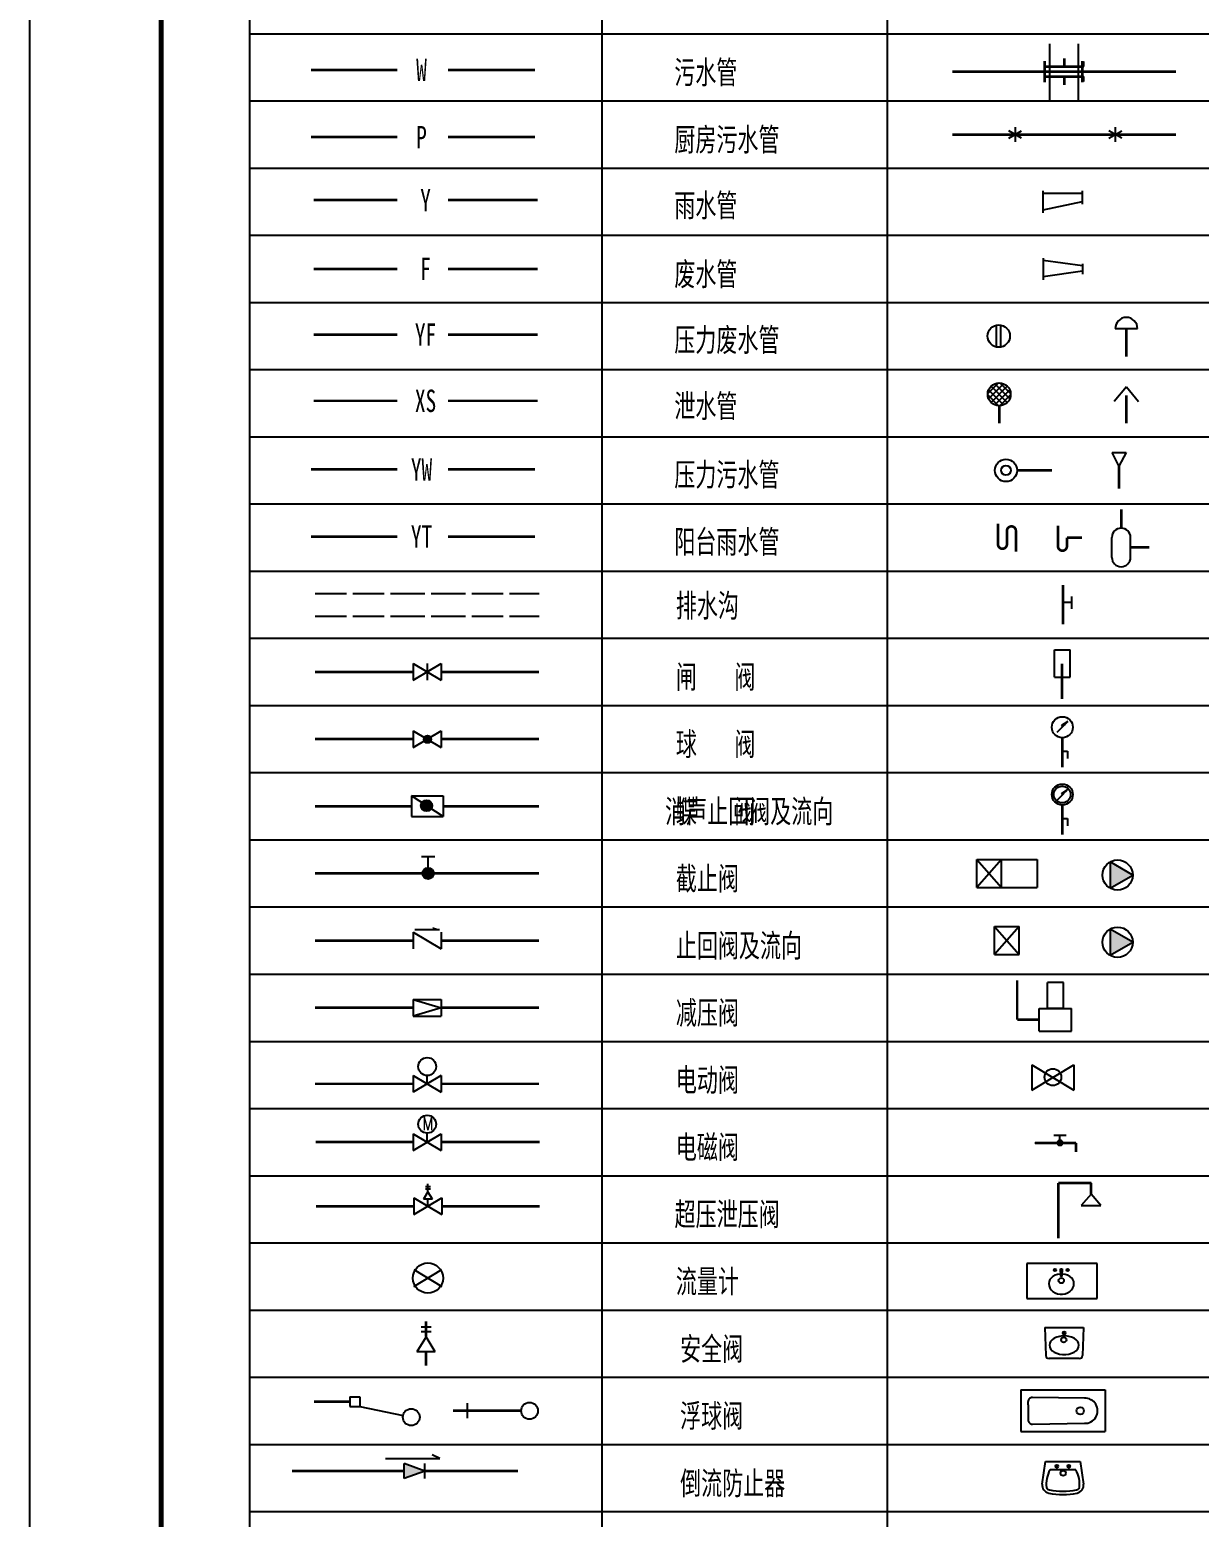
# Model space of a CAD drawing. Extents: x 27938 to 650306, y -92720 to 1524912.
# Drawn here: x 260214 to 282464, y 1116069 to 1144370 of the extents above; entities that cross this region are included whole.
import ezdxf
from ezdxf.enums import TextEntityAlignment as Align

# ---------------------------------------------------------------- set-up
doc = ezdxf.new("R2010")
doc.units = 0
doc.header["$LTSCALE"] = 1000
doc.header["$MEASUREMENT"] = 0
doc.layers.add('0s-水标注', color=7, linetype='Continuous')
doc.layers.add('图框', color=140, linetype='Continuous')
doc.layers.add('yichutu', color=7, linetype='Continuous', true_color=0xffffff, plot=False)
doc.styles.add('HZ', font='txt', dxfattribs={"bigfont": 'hztxt'})
doc.styles.add('ST', font='', dxfattribs={"width": 0.8})
doc.styles.get('ST').set_extended_font_data('SimSun')

# ---------------------------------------------------------------- blocks, each defined once
blk = doc.blocks.new('*X154')
at = {"color": 0, "linetype": 'Continuous'}
for p, q in [((-98904, -74050), (-98859, -74050)), ((-98903, -74040), (-98849, -74040)), ((-98894, -74060), (-98869, -74060)), ((-98888, -74030), (-98839, -74030)), ((-98884, -74070), (-98879, -74070)), ((-98873, -74020), (-98829, -74020)), ((-98858, -74010), (-98819, -74010)), ((-98843, -74000), (-98809, -74000)), ((-98828, -73990), (-98799, -73990)), ((-98813, -73980), (-98789, -73980)), ((-98798, -73970), (-98779, -73970)), ((-98783, -73960), (-98769, -73960)), ((-98768, -73950), (-98759, -73950)), ((-98753, -73940), (-98749, -73940))]:
    blk.add_line(p, q, dxfattribs=at)
blk = doc.blocks.new('*X158')
at = {"color": 0, "linetype": 'Continuous'}
for p, q in [((-73009, -33067), (-72910, -33067)), ((-73009, -33068), (-72909, -33068)), ((-73009, -33069), (-72909, -33069)), ((-73009, -33070), (-72909, -33070)), ((-73009, -33071), (-72909, -33071)), ((-73009, -33072), (-72909, -33072)), ((-73009, -33073), (-72909, -33073)), ((-73009, -33074), (-72909, -33074)), ((-73009, -33075), (-72909, -33075)), ((-73009, -33076), (-72909, -33076)), ((-73009, -33077), (-72909, -33077)), ((-73009, -33078), (-72909, -33078)), ((-73009, -33079), (-72909, -33079)), ((-73009, -33080), (-72909, -33080)), ((-73009, -33081), (-72910, -33081)), ((-73008, -33062), (-72911, -33062)), ((-73008, -33063), (-72910, -33063)), ((-73008, -33064), (-72910, -33064)), ((-73008, -33065), (-72910, -33065)), ((-73008, -33066), (-72910, -33066)), ((-73008, -33082), (-72910, -33082)), ((-73008, -33083), (-72910, -33083)), ((-73008, -33084), (-72910, -33084)), ((-73008, -33085), (-72910, -33085)), ((-73008, -33086), (-72910, -33086)), ((-73007, -33059), (-72911, -33059)), ((-73007, -33060), (-72911, -33060)), ((-73007, -33061), (-72911, -33061)), ((-73007, -33087), (-72911, -33087)), ((-73007, -33088), (-72911, -33088)), ((-73007, -33089), (-72911, -33089)), ((-73006, -33056), (-72912, -33056)), ((-73006, -33057), (-72912, -33057)), ((-73006, -33058), (-72912, -33058)), ((-73006, -33090), (-72912, -33090)), ((-73006, -33091), (-72912, -33091)), ((-73006, -33092), (-72912, -33092)), ((-73005, -33054), (-72913, -33054)), ((-73005, -33055), (-72913, -33055)), ((-73005, -33093), (-72913, -33093)), ((-73005, -33094), (-72913, -33094)), ((-73004, -33052), (-72914, -33052)), ((-73004, -33053), (-72914, -33053)), ((-73004, -33095), (-72914, -33095)), ((-73004, -33096), (-72914, -33096)), ((-73004, -33097), (-72915, -33097)), ((-73003, -33050), (-72915, -33050)), ((-73003, -33051), (-72915, -33051)), ((-73003, -33098), (-72915, -33098)), ((-73002, -33048), (-72916, -33048)), ((-73002, -33049), (-72916, -33049)), ((-73002, -33099), (-72916, -33099)), ((-73002, -33100), (-72916, -33100)), ((-73001, -33047), (-72917, -33047)), ((-73001, -33101), (-72917, -33101)), ((-73001, -33102), (-72918, -33102)), ((-73000, -33045), (-72918, -33045)), ((-73000, -33046), (-72918, -33046)), ((-73000, -33103), (-72918, -33103)), ((-72999, -33044), (-72919, -33044)), ((-72999, -33104), (-72919, -33104)), ((-72998, -33043), (-72920, -33043)), ((-72998, -33105), (-72920, -33105)), ((-72998, -33106), (-72921, -33106)), ((-72997, -33041), (-72922, -33041)), ((-72997, -33042), (-72921, -33042)), ((-72997, -33107), (-72921, -33107)), ((-72996, -33040), (-72922, -33040)), ((-72996, -33108), (-72922, -33108)), ((-72995, -33039), (-72923, -33039)), ((-72995, -33109), (-72923, -33109)), ((-72994, -33038), (-72924, -33038)), ((-72994, -33110), (-72924, -33110)), ((-72993, -33037), (-72926, -33037)), ((-72993, -33111), (-72925, -33111)), ((-72992, -33112), (-72926, -33112)), ((-72991, -33036), (-72927, -33036)), ((-72990, -33035), (-72928, -33035)), ((-72990, -33113), (-72928, -33113)), ((-72989, -33034), (-72929, -33034)), ((-72988, -33033), (-72931, -33033)), ((-72986, -33032), (-72932, -33032)), ((-72984, -33031), (-72934, -33031)), ((-72983, -33030), (-72936, -33030)), ((-72981, -33029), (-72937, -33029)), ((-72978, -33028), (-72940, -33028)), ((-72976, -33027), (-72942, -33027)), ((-72973, -33026), (-72945, -33026)), ((-72968, -33025), (-72950, -33025)), ((-72989, -33114), (-72929, -33114)), ((-72988, -33115), (-72930, -33115)), ((-72986, -33116), (-72932, -33116)), ((-72985, -33117), (-72933, -33117)), ((-72983, -33118), (-72935, -33118)), ((-72981, -33119), (-72937, -33119)), ((-72979, -33120), (-72939, -33120)), ((-72976, -33121), (-72942, -33121)), ((-72973, -33122), (-72945, -33122)), ((-72970, -33123), (-72949, -33123)), ((-72962, -33124), (-72956, -33124))]:
    blk.add_line(p, q, dxfattribs=at)
blk = doc.blocks.new('TK')
at = {"layer": '图框'}
blk.add_lwpolyline([(465375, 548714), (549475, 548714), (549475, 489314), (465375, 489314)], close=True, dxfattribs=at)
blk.add_lwpolyline([(465375, 548714), (549475, 548714), (549475, 489314), (465375, 489314)], close=True, dxfattribs=at)
at = {"layer": '图框', "const_width": 100}
blk.add_lwpolyline([(548475, 490314), (548475, 547714), (467875, 547714), (467875, 490314)], close=True, dxfattribs=at)
blk = doc.blocks.new('yct-841-594-84100-59399.9999999999-100-1000.0')
at = {"layer": 'yichutu', "color": 7, "true_color": 0xffffff}
blk.add_lwpolyline([(0, 0), (0, 59400), (84100, 59400), (84100, 0)], close=True, dxfattribs=at)

msp = doc.modelspace()

# ---------------------------------------------------------------- hatches: boundary and pattern name
at = {"layer": '0s-水标注', "ltscale": 1.5}
for points in [[(267869.9, 1129608.1, 1.0000033), (267656.9, 1129608.1, 1.0000033)], [(280765.9, 1128038.1), (281197.2, 1128287.1), (280765.9, 1128536.1)], [(280765.9, 1126760.1), (281197.2, 1127009.1), (280765.9, 1127258.1)], [(267338.8, 1116805.8), (267338.8, 1117089.8), (267729, 1116947.8)]]:
    msp.add_hatch(color=256, dxfattribs=at).paths.add_polyline_path(points)

# ---------------------------------------------------------------- linework, layer by layer
for p, q in [((264392, 1159014.3), (264392, 1111065.5)), ((271101.5, 1111065.5), (271101.5, 1159023.5)), ((276533, 1111065.5), (276533, 1159023.5)), ((264392, 1144293.5), (313512, 1144293.5)), ((279621.5, 1143039.9), (279621.5, 1144104)), ((280167, 1143039.9), (280167, 1144104)), ((279521.5, 1143671.1), (279521.5, 1143741.6)), ((279894.2, 1143671.1), (279894.2, 1143766.9)), ((280267, 1143671.1), (280267, 1143766.9)), ((279521.5, 1143671.1), (280267, 1143671.1)), ((279521.5, 1143383.5), (279521.5, 1143479.4)), ((279521.5, 1143479.4), (280267, 1143479.4)), ((279894.2, 1143383.5), (279894.2, 1143479.4)), ((280267, 1143383.5), (280267, 1143479.4)), ((264392, 1143015.5), (313512, 1143015.5)), ((278838.7, 1142306.4), (279081.4, 1142446.6)), ((279081.4, 1142306.4), (278838.7, 1142446.6)), ((278960, 1142516.7), (278960, 1142236.4)), ((280987.8, 1142306.4), (280745.1, 1142446.6)), ((280745.1, 1142306.4), (280987.8, 1142446.6)), ((280866.4, 1142516.7), (280866.4, 1142236.4)), ((264392, 1141737.5), (313512, 1141737.5)), ((264392, 1141737.5), (313512, 1141737.5)), ((279496.1, 1140889.1), (279496.1, 1141308)), ((279496.1, 1141262.3), (280243.8, 1141262.3)), ((280243.8, 1141048.8), (280243.8, 1141308)), ((279496.1, 1140942.8), (280243.8, 1141102.6)), ((264392, 1140459.5), (313512, 1140459.5)), ((264392, 1140459.5), (313512, 1140459.5)), ((279496.1, 1140025.9), (279496.1, 1139615.1)), ((279496.1, 1139988.4), (280243.8, 1139881.9)), ((280243.8, 1139775.4), (279496.1, 1139668.9)), ((280243.8, 1139919.4), (280243.8, 1139721.6)), ((264392, 1139181.5), (313512, 1139181.5)), ((278606.2, 1138333.8), (278606.2, 1138751.2)), ((278691.4, 1138333.8), (278691.4, 1138751.2)), ((280864, 1138683.9), (281289.8, 1138683.9)), ((264392, 1137903.5), (313512, 1137903.5)), ((278643.9, 1137652.6), (278439.9, 1137448.6)), ((278742.7, 1137635.7), (278456.8, 1137349.8)), ((278456.8, 1137520.1), (278742.7, 1137234.1)), ((278811.8, 1137589.1), (278503.4, 1137280.7)), ((278503.4, 1137589.1), (278811.8, 1137280.7)), ((278572.4, 1137635.7), (278858.4, 1137349.8)), ((278858.4, 1137520.1), (278572.4, 1137234.1)), ((278671.2, 1137652.6), (278875.3, 1137448.6)), ((281077, 1137577.1), (280844.7, 1137300.3)), ((281077, 1137577.1), (281309.2, 1137300.3)), ((278439.9, 1137421.3), (278643.9, 1137217.2)), ((278875.3, 1137421.3), (278671.2, 1137217.2)), ((264392, 1136625.5), (313512, 1136625.5)), ((280807.2, 1136328.1), (281075.5, 1136328.1)), ((280935, 1136072.5), (280807.2, 1136328.1)), ((281075.5, 1136328.1), (280935, 1136069.6)), ((264392, 1135347.5), (313512, 1135347.5)), ((280801.3, 1134331.4), (280801.3, 1134710)), ((281156.3, 1134331.4), (281156.3, 1134710)), ((264392, 1134069.5), (313512, 1134069.5)), ((265643.1, 1133645.2), (266239.5, 1133645.2)), ((266358.8, 1133645.2), (266955.2, 1133645.2)), ((267074.5, 1133645.2), (267730.5, 1133645.2)), ((267849.8, 1133645.2), (268505.8, 1133645.2)), ((268625.1, 1133645.2), (269221.5, 1133645.2)), ((269340.8, 1133645.2), (269903.1, 1133645.2)), ((280036.1, 1133588.9), (280036.1, 1133351.3)), ((265643.1, 1133215.8), (266239.5, 1133215.8)), ((266358.8, 1133215.8), (266955.2, 1133215.8)), ((267074.5, 1133215.8), (267730.5, 1133215.8)), ((267849.8, 1133215.8), (268505.8, 1133215.8)), ((268625.1, 1133215.8), (269221.5, 1133215.8)), ((269340.8, 1133215.8), (269903.1, 1133215.8)), ((280036.1, 1133470.1), (279870, 1133470.1)), ((264392, 1132791.5), (313512, 1132791.5)), ((279707.4, 1132050), (279707.4, 1132571.9)), ((279707.4, 1132571.9), (280006.4, 1132571.9)), ((280006.4, 1132050), (280006.4, 1132571.9)), ((267509.3, 1131992.8), (268041.8, 1132312.3)), ((267509.3, 1132312.3), (268041.8, 1131992.8)), ((267509.3, 1132312.3), (267509.3, 1131992.8)), ((267775.6, 1132312.3), (267775.6, 1131992.8)), ((268041.8, 1132312.3), (268041.8, 1131992.8)), ((279707.4, 1132050), (280006.4, 1132050)), ((264392, 1131513.5), (313512, 1131513.5)), ((267509.3, 1131034.3), (267509.3, 1130714.8)), ((267509.3, 1130714.8), (268041.8, 1131034.3)), ((267509.3, 1131034.3), (268041.8, 1130714.8)), ((268041.8, 1131034.3), (268041.8, 1130714.8)), ((279763, 1131006.7), (279966.3, 1131210.2)), ((279966.3, 1131210.2), (279845.8, 1131129.8)), ((279865.9, 1131109.8), (279845.8, 1131129.8)), ((279858.9, 1130642.2), (279955.6, 1130642.2)), ((279955.6, 1130642.2), (279955.6, 1130502.6)), ((264392, 1130235.5), (313512, 1130235.5)), ((279760.2, 1129715.3), (279963.5, 1129918.8)), ((279963.5, 1129918.8), (279843.1, 1129838.4)), ((279863.1, 1129818.4), (279843.1, 1129838.4)), ((267473.8, 1129791.8), (268077.3, 1129791.8)), ((268077.3, 1129401.3), (267473.8, 1129791.8)), ((267473.8, 1129791.8), (267473.8, 1129401.3)), ((268077.3, 1129791.8), (268077.3, 1129401.3)), ((267473.8, 1129401.3), (268077.3, 1129401.3)), ((279858.9, 1129364.2), (279955.6, 1129364.2)), ((279955.6, 1129364.2), (279955.6, 1129224.6)), ((264392, 1128957.5), (313512, 1128957.5)), ((267665.5, 1128638), (267921.1, 1128638)), ((267793.3, 1128318.5), (267793.3, 1128638)), ((278230.8, 1128584.8), (278698.8, 1128052.3)), ((278698.8, 1128584.8), (278230.8, 1128052.3)), ((278230.8, 1128052.3), (278230.8, 1128584.8)), ((278230.8, 1128584.8), (279379.1, 1128584.8)), ((278698.8, 1128052.3), (278698.8, 1128584.8)), ((279379.1, 1128584.8), (279379.1, 1128052.3)), ((281197.2, 1128287.1), (280765.9, 1128536.1)), ((280765.9, 1128536.1), (280765.9, 1128038.1)), ((280765.9, 1128038.1), (281197.2, 1128287.1)), ((278230.8, 1128052.3), (279379.1, 1128052.3)), ((264392, 1127679.5), (313512, 1127679.5)), ((278570.9, 1126774.3), (278570.9, 1127306.8)), ((279039, 1127306.8), (278570.9, 1126774.3)), ((278570.9, 1127306.8), (279039, 1126774.3)), ((278570.9, 1127306.8), (279039, 1127306.8)), ((279039, 1126774.3), (279039, 1127306.8)), ((267509.3, 1127200.3), (268041.8, 1126880.8)), ((267509.3, 1127200.3), (267509.3, 1126880.8)), ((267541.3, 1127253.5), (268009.9, 1127253.5)), ((268041.8, 1127200.3), (268041.8, 1126880.8)), ((281197.2, 1127009.1), (280765.9, 1127258.1)), ((280765.9, 1127258.1), (280765.9, 1126760.1)), ((280765.9, 1126760.1), (281197.2, 1127009.1)), ((278570.9, 1126774.3), (279039, 1126774.3)), ((264392, 1126401.5), (313512, 1126401.5)), ((279878.9, 1126240.4), (279575.7, 1126240.4)), ((279575.7, 1125749.4), (279575.7, 1126240.4)), ((279878.9, 1125749.4), (279878.9, 1126240.4)), ((267509.3, 1125922.3), (268041.8, 1125922.3)), ((267509.3, 1125922.3), (268041.8, 1125762.5)), ((267509.3, 1125922.3), (267509.3, 1125602.8)), ((268041.8, 1125922.3), (268041.8, 1125602.8)), ((268041.8, 1125762.5), (267509.3, 1125602.8)), ((267509.3, 1125602.8), (268041.8, 1125602.8)), ((279418.8, 1125320), (279418.8, 1125749.4)), ((279418.8, 1125749.4), (280035.9, 1125749.4)), ((279878.9, 1125749.4), (279575.7, 1125749.4)), ((280035.9, 1125320), (280035.9, 1125749.4)), ((279418.8, 1125320), (280035.9, 1125320)), ((264392, 1125123.5), (313512, 1125123.5)), ((267509.3, 1124474.8), (268041.8, 1124155.3)), ((268041.8, 1124474.8), (267509.3, 1124155.3)), ((267509.3, 1124474.8), (267509.3, 1124155.3)), ((267775.6, 1124324.8), (267775.6, 1124473)), ((268041.8, 1124474.8), (268041.8, 1124155.3)), ((279279, 1124675.6), (279279, 1124196.3)), ((279279, 1124675.6), (280077.8, 1124196.3)), ((279279, 1124196.3), (280077.8, 1124675.6)), ((280077.8, 1124675.6), (280077.8, 1124196.3)), ((264392, 1123845.5), (313512, 1123845.5)), ((264392, 1123845.5), (313512, 1123845.5)), ((267509.3, 1123366.3), (267509.3, 1123046.8)), ((267509.3, 1123046.8), (268041.8, 1123366.3)), ((267509.3, 1123366.3), (268041.8, 1123046.8)), ((267775.6, 1123206.5), (267775.6, 1123376.9)), ((268041.8, 1123366.3), (268041.8, 1123046.8)), ((279698.9, 1123337.6), (279929.7, 1123337.6)), ((279814.3, 1123190.7), (279814.3, 1123337.6)), ((279337.6, 1123190.7), (280118.6, 1123190.7)), ((280118.6, 1123043.7), (280118.6, 1123190.7)), ((264392, 1122567.5), (301371, 1122567.5)), ((267789.7, 1122261.8), (267703.4, 1122118)), ((267837, 1122353.8), (267745, 1122353.8)), ((267837, 1122310.1), (267745, 1122310.1)), ((267789.7, 1122261.8), (267789.7, 1122409.7)), ((267875.9, 1122118), (267789.7, 1122261.8)), ((280406.2, 1122430.2), (279783, 1122430.2)), ((279783, 1122430.2), (280406.2, 1122430.2)), ((280406.2, 1122217.2), (280219.9, 1121998.2)), ((280406.2, 1122217.2), (280406.2, 1122430.2)), ((280406.2, 1122283.3), (280406.2, 1122430.2)), ((280592.6, 1121998.2), (280406.2, 1122217.2)), ((267523.4, 1121826.4), (268055.9, 1122145.9)), ((267523.4, 1122145.9), (268055.9, 1121826.4)), ((267523.4, 1122145.9), (267523.4, 1121826.4)), ((267875.9, 1122118), (267703.4, 1122118)), ((267789.7, 1121986.1), (267789.7, 1122118)), ((268055.9, 1122145.9), (268055.9, 1121826.4)), ((280219.9, 1121998.2), (280592.6, 1121998.2)), ((264392, 1121289.5), (301371, 1121289.5)), ((267523.4, 1120779.3), (268055.9, 1120459.8)), ((267523.4, 1120459.8), (268055.9, 1120779.3)), ((280523.1, 1120893.6), (279185.1, 1120893.6)), ((279185.1, 1120893.6), (279185.1, 1120232.9)), ((279701.3, 1120790), (279735.2, 1120756.1)), ((279701.3, 1120756.1), (279735.2, 1120790)), ((279822.1, 1120797.1), (279858.1, 1120797.1)), ((279944.9, 1120790), (279978.8, 1120756.1)), ((279978.8, 1120790), (279944.9, 1120756.1)), ((280523.1, 1120232.9), (280523.1, 1120893.6)), ((279815, 1120695.1), (279826.3, 1120695.1)), ((279865.2, 1120695.1), (279853.8, 1120695.1)), ((280000.7, 1120649.8), (279960.1, 1120671.9)), ((279185.1, 1120232.9), (280523.1, 1120232.9)), ((264392, 1120011.5), (301371, 1120011.5)), ((267847.9, 1119685.4), (267663.9, 1119685.4)), ((279524.8, 1119676.1), (279546.5, 1119145.6)), ((279524.8, 1119676.1), (280262.8, 1119676.1)), ((280262.8, 1119676.1), (280241.2, 1119145.6)), ((267753.2, 1119501.5), (267580.7, 1119213.9)), ((267847.9, 1119598), (267663.9, 1119598)), ((267925.8, 1119213.9), (267753.2, 1119501.5)), ((279876.8, 1119594.6), (279910.8, 1119560.7)), ((279910.8, 1119594.6), (279876.8, 1119560.7)), ((267925.8, 1119213.9), (267580.7, 1119213.9)), ((280181.2, 1119088.1), (279606.4, 1119088.1)), ((264392, 1118733.5), (301371, 1118733.5)), ((279066.8, 1118490.5), (280673.1, 1118490.5)), ((279066.8, 1118490.5), (279066.8, 1117698.6)), ((280673.1, 1118490.5), (280673.1, 1117698.6)), ((266304.6, 1118359.2), (266493, 1118359.2)), ((266304.6, 1118359.2), (266304.6, 1118172.8)), ((266493, 1118359.2), (266493, 1118172.8)), ((268544.9, 1117952.5), (268544.9, 1118236.5)), ((279208.8, 1118205.6), (279208.8, 1118270)), ((279208.8, 1118205.6), (279208.8, 1117983.4)), ((280278.6, 1118333.1), (279288.5, 1118348.5)), ((266304.6, 1118172.8), (266493, 1118172.8)), ((266493, 1118172.8), (267315.9, 1118004.9)), ((279208.8, 1117983.4), (279208.8, 1117919.1)), ((279066.8, 1117698.6), (280673.1, 1117698.6)), ((279288.5, 1117840.6), (280278.6, 1117855.9)), ((264392, 1117455.5), (301371, 1117455.5)), ((266983.3, 1117185.2), (268015.2, 1117185.2)), ((267338.8, 1116805.8), (267338.8, 1117089.8)), ((267729, 1116947.8), (267338.8, 1117089.8)), ((267729, 1116805.8), (267729, 1117089.8)), ((268015.2, 1117185.2), (267867.7, 1117254.5)), ((279478, 1116700.6), (279540.2, 1117130.9)), ((279540.2, 1117130.9), (280199.7, 1117130.9)), ((280199.7, 1117130.9), (280261.9, 1116700.6)), ((267729, 1116947.8), (267338.8, 1116805.8)), ((279773.4, 1116969.9), (279625, 1116969.9)), ((279774.5, 1117019.4), (279735.4, 1117058.4)), ((279735.4, 1117019.4), (279774.5, 1117058.4)), ((279966.5, 1116969.9), (279773.4, 1116969.9)), ((279965.5, 1117019.4), (280004.5, 1117058.4)), ((279965.5, 1117058.4), (280004.5, 1117019.4)), ((280114.9, 1116969.9), (279966.5, 1116969.9)), ((264392, 1116177.5), (301371, 1116177.5))]:
    msp.add_line(p, q, dxfattribs=at)
at = {"layer": '0s-水标注', "ltscale": 1.5, "const_width": 50}
for points in [[(279521.5, 1143774.8), (279521.5, 1143501.4)], [(279521.5, 1143667.8), (280267, 1143667.8)], [(279894.2, 1143824.5), (279894.2, 1143667.8)], [(280241.2, 1143774.8), (280241.2, 1143501.4)], [(265563.8, 1143605.9), (267210.5, 1143605.9)], [(268173, 1143605.9), (269823.8, 1143605.9)], [(277764.2, 1143575.2), (282024.2, 1143575.2)], [(279521.5, 1143501.4), (279521.5, 1143370)], [(279521.5, 1143476.1), (280267, 1143476.1)], [(279894.2, 1143476.1), (279894.2, 1143319.5)], [(280241.2, 1143501.4), (280241.2, 1143370)], [(265563.8, 1142327.9), (267210.5, 1142327.9)], [(268173, 1142327.9), (269823.8, 1142327.9)], [(277764.2, 1142376.5), (282024.2, 1142376.5)], [(265614.3, 1141128.8), (267210.5, 1141128.8)], [(268173, 1141128.8), (269874.3, 1141128.8)], [(265614.3, 1139820.5), (267210.5, 1139820.5)], [(268173, 1139820.5), (269874.3, 1139820.5)], [(265614.3, 1138570.2), (267210.5, 1138570.2)], [(268173, 1138570.2), (269874.3, 1138570.2)], [(281077, 1138683.9), (281077, 1138151.4)], [(265614.3, 1137310.3), (267210.5, 1137310.3)], [(268173, 1137310.3), (269874.3, 1137310.3)], [(278657.6, 1137216.8), (278657.6, 1136879.6)], [(281077, 1137415.1), (281077, 1136882.6)], [(280935, 1135641.5), (280935, 1136069.6)], [(265563.8, 1136005.4), (267210.5, 1136005.4)], [(268173, 1136005.4), (269823.8, 1136005.4)], [(279000, 1135986.5), (279659.7, 1135986.5)], [(280978.8, 1134887.5), (280978.8, 1135242.5)], [(278634.6, 1134974.8), (278634.6, 1134580.7)], [(279776.1, 1134937.6), (279776.1, 1134543.5)], [(265563.8, 1134727.4), (267210.5, 1134727.4)], [(268173, 1134727.4), (269823.8, 1134727.4)], [(278805, 1134836.3), (278805, 1134580.7)], [(278975.4, 1134836.3), (278975.4, 1134442.3)], [(279946.5, 1134708.8), (280234, 1134708.8)], [(279946.5, 1134708.8), (279946.5, 1134543.5)], [(281156.3, 1134520.7), (281511.3, 1134520.7)], [(279870, 1133803.3), (279870, 1133057.8)], [(265643.1, 1132152.5), (267509.3, 1132152.5)], [(268041.8, 1132152.5), (269903.1, 1132152.5)], [(279854, 1132307.1), (279854, 1131640)], [(265643.1, 1130874.5), (267509.3, 1130874.5)], [(268041.8, 1130874.5), (269903.1, 1130874.5)], [(279858.9, 1130899.9), (279858.9, 1130335)], [(265643.1, 1129596.5), (267473.8, 1129596.5)], [(268077.3, 1129596.5), (269903.1, 1129596.5)], [(279858.9, 1129621.9), (279858.9, 1129057)], [(265643.1, 1128318.5), (269903.1, 1128318.5)], [(265643.1, 1127040.5), (267509.3, 1127040.5)], [(268041.8, 1127040.5), (269903.1, 1127040.5)], [(278999.9, 1126282.9), (278999.9, 1125534.7)], [(265643.1, 1125762.5), (267509.3, 1125762.5)], [(268041.8, 1125762.5), (269903.1, 1125762.5)], [(278999.9, 1125534.7), (279418.8, 1125534.7)], [(265643.1, 1124315), (267509.3, 1124315)], [(268041.8, 1124315), (269903.1, 1124315)], [(265652.1, 1123206.5), (267509.3, 1123206.5)], [(268041.8, 1123206.5), (269912.1, 1123206.5)], [(279340.6, 1123190.7), (280118.6, 1123190.7)], [(280118.6, 1123021.1), (280118.6, 1123190.7)], [(279783, 1122430.2), (279783, 1121376.1)], [(279783, 1122430.2), (280406.2, 1122430.2)], [(280406.2, 1122217.2), (280406.2, 1122430.2)], [(265657.2, 1121986.1), (267523.4, 1121986.1)], [(268055.9, 1121986.1), (269917.2, 1121986.1)], [(267753.2, 1119501.5), (267753.2, 1119797.2)], [(267753.2, 1118950.1), (267753.2, 1119213.9)], [(265623.2, 1118266), (266304.6, 1118266)], [(269563.7, 1118094.5), (268269, 1118094.5)], [(265201.2, 1116947.8), (267338.8, 1116947.8)], [(267729, 1116947.8), (269500.4, 1116947.8)]]:
    msp.add_lwpolyline(points, dxfattribs=at)
for points in [[(278975.4, 1134836.3, 1), (278805, 1134836.3, 1)], [(278634.6, 1134580.7, 1), (278805, 1134580.7, 1)], [(279776.1, 1134543.5, 1), (279946.5, 1134543.5, 1)]]:
    msp.add_lwpolyline(points, format="xyb", dxfattribs=at)
at = {"layer": '0s-水标注', "ltscale": 1.5}
for points, const_width in [([(267745.4, 1130871.3, 1), (267816.4, 1130871.3, 1)], 71), ([(267740.1, 1128318.5, 1), (267846.6, 1128318.5, 1)], 106.5)]:
    msp.add_lwpolyline(points, format="xyb", close=True, dxfattribs=dict(at, const_width=const_width))
for points in [[(279858.1, 1120797.1), (279852.1, 1120653.1), (279828.1, 1120653.1), (279822.1, 1120797.1)], [(279679.5, 1120649.8), (279620.8, 1120589.3), (279605.3, 1120553.5), (279600.1, 1120516.1)], [(279600.1, 1120516.1), (279605.3, 1120473.6), (279620.8, 1120433.1), (279645.9, 1120396.1), (279679.5, 1120364.5), (279720.1, 1120339.4), (279765.9, 1120322), (279815, 1120313.2), (279865.2, 1120313.2), (279914.2, 1120322), (279960.1, 1120339.4), (280000.7, 1120364.5), (280034.2, 1120396.1), (280059.3, 1120433.1), (280074.8, 1120473.6), (280080.1, 1120516.1)], [(279815, 1120695.1), (279765.9, 1120687.2), (279720.1, 1120671.9), (279679.5, 1120649.8)], [(279960.1, 1120671.9), (279914.2, 1120687.2), (279865.2, 1120695.1)], [(280080.1, 1120516.1), (280074.8, 1120553.5), (280059.3, 1120589.3), (280034.2, 1120621.9), (280000.7, 1120649.8)], [(280175.8, 1119342.1), (280169.6, 1119378.9), (280151.4, 1119414.1), (280121.9, 1119446.1), (280082.5, 1119473.6), (280034.8, 1119495.4), (279980.9, 1119510.4), (279923.3, 1119518.1), (279864.3, 1119518.1), (279806.7, 1119510.4), (279752.8, 1119495.4), (279705.1, 1119473.6), (279665.7, 1119446.1), (279636.2, 1119414.1), (279618, 1119378.9), (279611.8, 1119342.1), (279618, 1119305.3), (279636.2, 1119270.1), (279665.7, 1119238.1), (279705.1, 1119210.6), (279752.8, 1119188.8), (279806.7, 1119173.8), (279864.3, 1119166.1), (279923.3, 1119166.1), (279980.9, 1119173.8), (280034.8, 1119188.8), (280082.5, 1119210.6), (280121.9, 1119238.1), (280151.4, 1119270.1), (280169.6, 1119305.3), (280175.8, 1119342.1)]]:
    msp.add_lwpolyline(points, dxfattribs=at)
for centre, radius in [((278648.8, 1138542.5), 213), ((278657.6, 1137434.9), 218.1), ((278787, 1135986.5), 213), ((278787, 1135986.5), 91.6), ((279858.9, 1131099.9), 200), ((267780.9, 1130871.3), 71), ((267775.6, 1130874.5), 31), ((279859.2, 1129819.3), 200), ((279855.6, 1129819.2), 158.8), ((267763.4, 1129608.1), 106.5), ((267793.3, 1128318.5), 106.5), ((280909.7, 1128287.1), 287.6), ((280909.7, 1127009.1), 287.6), ((267775.6, 1124643.4), 170.4), ((279679.8, 1124441.6), 159.8), ((267775.6, 1123547.3), 170.4), ((279814.3, 1123190.7), 50), ((267789.7, 1120619.6), 287.6), ((279718.3, 1120773.1), 24), ((279961.9, 1120773.1), 24), ((279838.8, 1120571.5), 50), ((279886.3, 1119444.9), 50), ((279893.8, 1119577.7), 24), ((269723.5, 1118094.5), 159.8), ((267472.5, 1117972.9), 159.8), ((280199.5, 1118093.4), 70.5), ((279754.9, 1117038.9), 27.6), ((279874.4, 1116907), 50), ((279985, 1117038.9), 27.6)]:
    msp.add_circle(centre, radius, dxfattribs=at)
for centre, radius, start, end in [((281077, 1138683.9), 213, 0, 180), ((280978.8, 1134710), 177.5, 0, 180), ((280978.8, 1134331.4), 177.5, 180, 0), ((279814.3, 1123190.7), 23, 0, 180), ((279814.3, 1123190.7), 23, 180, 0), ((279606.4, 1119148.1), 60, 182.3373, 270), ((280181.2, 1119148.1), 60, 270, 357.66269), ((279287.3, 1118270), 78.5, 89.11176, 180.00001), ((280292.1, 1118094.5), 239, 266.76386, 93.23611), ((279287.3, 1117919.1), 78.5, 179.99999, 270.88824), ((280109, 1116694.4), 556.9, 150.35666, 186.38465), ((279630.8, 1116694.4), 557, 353.61611, 29.64229), ((279629.8, 1116678.6), 153.4, 171.77235, 259.00555), ((279624.8, 1116662.8), 75.5, 203.63321, 260.44973), ((279870, 1117914.8), 1412.7, 259.00558, 280.99442), ((279870, 1117914.8), 1351.3, 259.00558, 280.99442), ((280112.6, 1116666), 79.2, 280.96161, 334.95535), ((280110.1, 1116678.6), 153.4, 280.99442, 8.22765)]:
    msp.add_arc(centre, radius, start, end, dxfattribs=at)
msp.add_solid([(267882.1, 1127253.5), (268009.9, 1127253.5), (267882.1, 1127253.5), (267882.1, 1127296.1)], dxfattribs=at)

# ---------------------------------------------------------------- block references
msp.add_blockref('TK', (-205160.9, 617160))
at = {"layer": '0s-水标注', "ltscale": 1.5, "xscale": 0.7099999999627471, "yscale": 0.7099999999627471, "zscale": 0.7099999999627471}
for p in [(350071.7, 1183701.2), (350069, 1182409.8)]:
    msp.add_blockref('*X154', p, dxfattribs=at)
at = {"layer": '0s-水标注', "ltscale": 1.5, "xscale": -1}
msp.add_blockref('*X158', (206855.2, 1156264.8), dxfattribs=at)
at = {"layer": 'yichutu'}
msp.add_blockref('yct-841-594-84100-59399.9999999999-100-1000.0', (260214.1, 1106473.7), dxfattribs=at)

# ---------------------------------------------------------------- texts
at = {"layer": '0s-水标注', "ltscale": 1.5, "style": 'ST', "width": 0.7}
for s, p in [('W', (267667.4, 1143605.9)), ('P', (267667.4, 1142327.9)), ('Y', (267744.3, 1141128.8)), ('F', (267744.3, 1139820.5)), ('YF', (267744.3, 1138570.2)), ('YW', (267667.4, 1136005.4)), ('YT', (267667.4, 1134727.4))]:
    msp.add_text(s, height=426, dxfattribs=at).set_placement(p, align=Align.MIDDLE)
at = {"layer": '0s-水标注', "style": 'HZ', "width": 0.8}
for s, height, p in [('污水管', 500, (272477.1, 1143292.2)), ('厨房污水管', 500, (272477.1, 1142014.2)), ('雨水管', 500, (272477.1, 1140761.8)), ('废水管', 500, (272477.1, 1139453.5)), ('压力废水管', 500, (272477.1, 1138203.2)), ('泄水管', 500, (272477.1, 1136943.3)), ('压力污水管', 500, (272477.1, 1135638.4)), ('阳台雨水管', 500, (272477.1, 1134360.4)), ('排水沟', 500, (272506, 1133147.4)), ('闸  阀', 500, (272506, 1131790)), ('球  阀', 500, (272506, 1130512)), ('消声止回阀及流向', 500, (272301.8, 1129231.8)), ('蝶  阀', 500, (272506, 1129234)), ('截止阀', 500, (272506, 1127953.8)), ('止回阀及流向', 500, (272506, 1126678)), ('减压阀', 500, (272506, 1125400)), ('电动阀', 500, (272506, 1124122)), ('M', 250, (267686, 1123434)), ('电磁阀', 500, (272506, 1122844)), ('超压泄压阀', 500, (272481.9, 1121566)), ('流量计', 500, (272506, 1120288)), ('安全阀', 500, (272587.1, 1119005.5)), ('浮球阀', 500, (272587.1, 1117732)), ('倒流防止器', 500, (272587.1, 1116449.5))]:
    msp.add_text(s, height=height, rotation=0, dxfattribs=at).set_placement(p)
at = {"layer": '0s-水标注', "ltscale": 1.5, "style": 'ST', "width": 0.7}
msp.add_text('XS', height=426, rotation=360, dxfattribs=at).set_placement((267744.3, 1137310.3), align=Align.MIDDLE)

doc.saveas('drawing.dxf')
